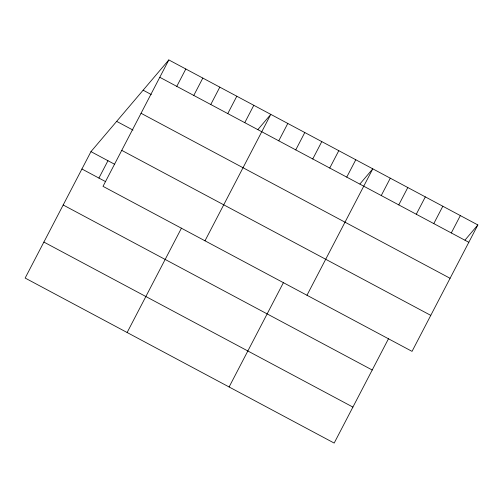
<?xml version="1.0" encoding="UTF-8"?>
<svg xmlns="http://www.w3.org/2000/svg" width="503" height="503" viewBox="0 0 503 503"><rect width="100%" height="100%" fill="white"/><g stroke="black" fill="none" stroke-linecap="round" stroke-linejoin="round"><path stroke-width="0.75" d="M168.826 59.926L103.014 186.349L412.039 351.364L477.85 224.942L168.826 59.926L90.961 151.636L25.15 278.058L334.174 443.074L388.523 338.682M98.921 178.075L107.956 160.715M176.779 86.365L185.821 68.999M193.781 95.438L202.816 78.078M210.776 104.517L219.811 87.151M227.771 113.59L236.812 96.23M127.127 332.514L181.476 228.117M244.766 122.669L253.808 105.303M204.991 240.805L270.803 114.382L257.957 129.51M278.763 140.815L287.798 123.455M295.758 149.894L304.793 132.534M312.753 158.967L321.794 141.607M329.748 168.046L338.789 150.686M229.11 386.97L283.453 282.573M346.749 177.119L355.784 159.759M306.968 295.255L372.78 168.838L359.934 183.966M381.255 195.548L390.29 178.188M398.766 204.897L407.801 187.537M416.277 214.253L425.318 196.887M433.787 223.602L442.829 206.236M451.298 232.952L460.339 215.592M465.005 240.076L477.85 224.942M159.784 77.286L468.815 242.301M143.129 90.188L151.29 94.545M141.047 113.276L450.078 278.291M116.658 121.374L132.974 130.082M121.745 150.359L430.775 315.375M90.961 151.636L114.753 164.343M81.926 169.002L105.718 181.702M63.189 204.991L372.214 370.007M43.887 242.069L352.911 407.084"/></g></svg>
